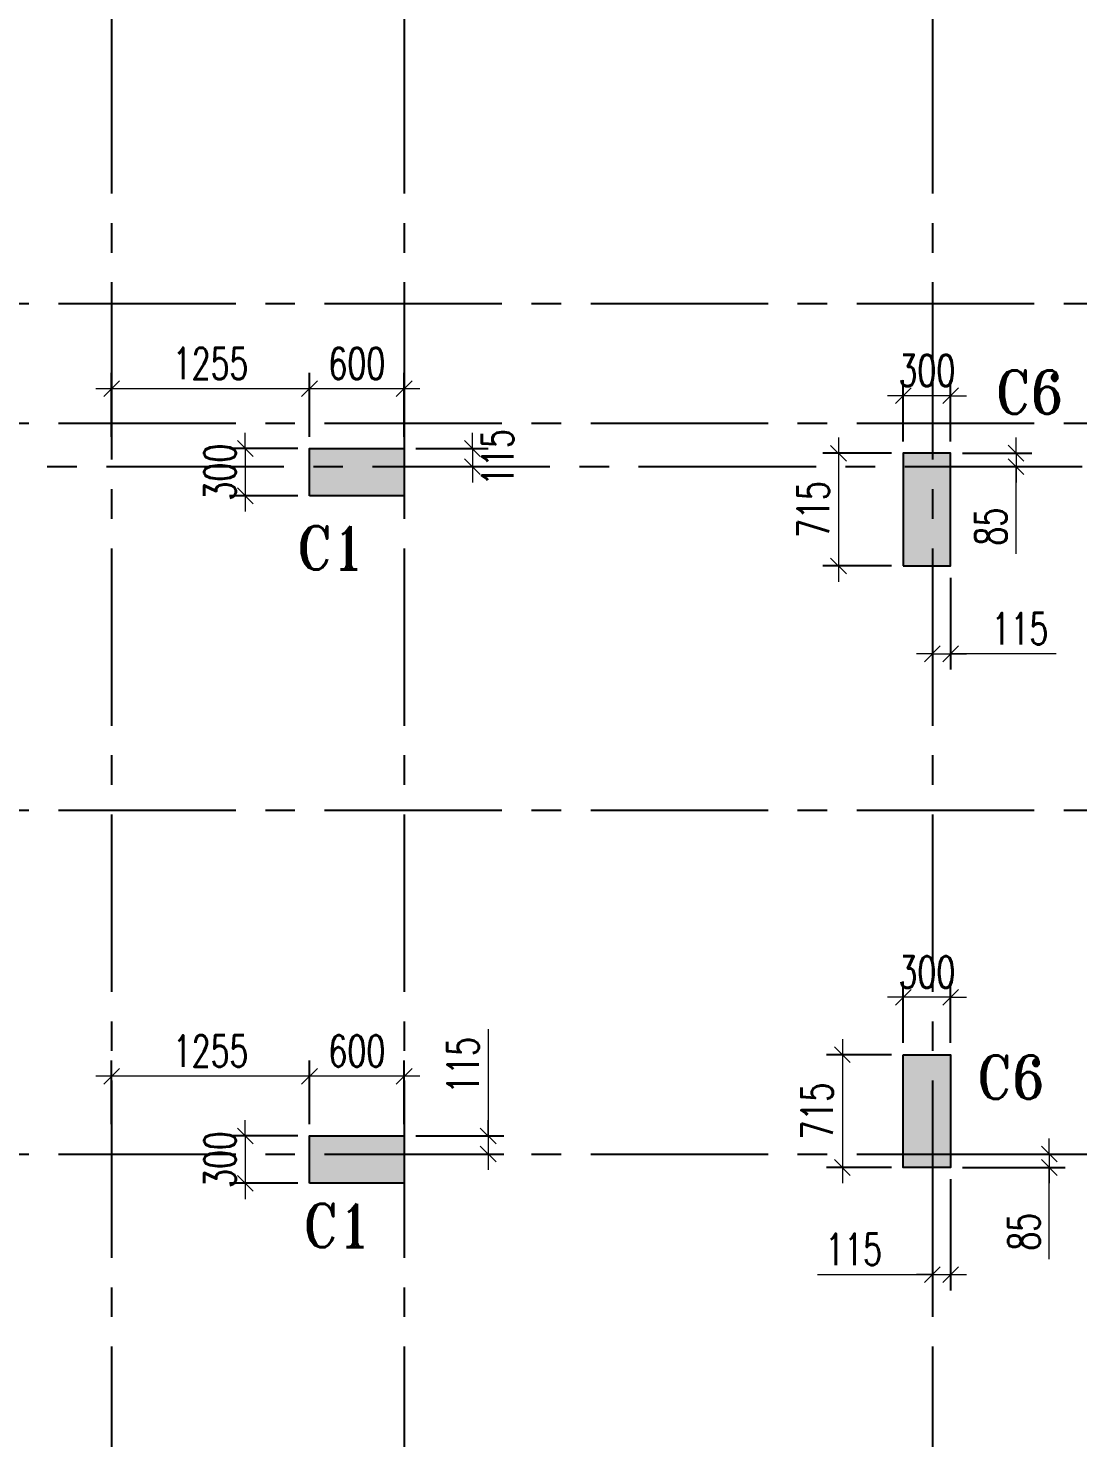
# Model space of a CAD drawing. Header units: millimetres. Extents: x 1363246 to 1691641, y -112430 to 78417.
# Drawn here: x 1436252 to 1442964, y -26813 to -17873 of the extents above; entities that cross this region are included whole.
import ezdxf

# ---------------------------------------------------------------- set-up
doc = ezdxf.new("R2010")
doc.units = ezdxf.units.MM
doc.header["$LTSCALE"] = 500
doc.header["$MEASUREMENT"] = 0
doc.header["$PDMODE"] = 34
for name, pattern in [('CONTINOUS', [0]), ('DASHDOT', [1, 0.5, -0.25, 0, -0.25]), ('Site$0$CENTER2', [1.125, 0.75, -0.125, 0.125, -0.125])]:
    doc.linetypes.add(name, pattern=pattern)
doc.layers.get('Defpoints').update_dxf_attribs({"lineweight": 0})
for name, color, linetype, lineweight in [('COL. NO.', 1, 'DASHDOT', 15), ('CUT OUT', 1, 'Continuous', 13), ('dim-M', 1, 'Continuous', 15), ('TOWER COL HATCH', 253, 'Continuous', 20)]:
    doc.layers.add(name, color=color, linetype=linetype, lineweight=lineweight)
for name, color, linetype in [('GLASS', 5, 'Continuous'), ('GRID', 7, 'Continuous'), ('TOWER AREA COLUMN.', 6, 'Continuous')]:
    doc.layers.add(name, color=color, linetype=linetype)
doc.styles.add('2MM', font='romans.shx', dxfattribs={"width": 0.7})
doc.styles.add('ROMANT', font='romant__.ttf', dxfattribs={"width": 0.9, "height": 600})
doc.dimstyles.new('RAJESH', dxfattribs={"dimtxt": 200, "dimasz": 180, "dimexe": 100, "dimexo": 250, "dimgap": 50, "dimtad": 2, "dimdec": 0, "dimzin": 1, "dimdsep": 46, "dimtxsty": '2MM', "dimblk": 'OBLIQUE', "dimcen": 0, "dimdle": 100, "dimclrd": 1, "dimclre": 1, "dimclrt": 3, "dimadec": 0, "dimazin": 0, "dimtfac": 1, "dimtdec": 0, "dimtix": 1, "dimtmove": 2, "dimatfit": 3, "dimfxl": 0, "dimtolj": 1, "dimlwd": -1, "dimarcsym": 0})

# ---------------------------------------------------------------- blocks, each defined once
blk = doc.blocks.new('EEE')
at = {"layer": 'GRID', "color": 16, "linetype": 'Site$0$CENTER2', "ltscale": 3}
for points in [[(1436780.6, 258923.2), (1436780.6, 223711.9)], [(1438635.6, 258923.2), (1438635.6, 223711.9)], [(1441985.6, 258923.2), (1441985.6, 223711.9)], [(1363880.9, 238538.8), (1442964.5, 238538.8)], [(1363880.9, 237778.8), (1442964.5, 237778.8)], [(1363880.9, 236875.5), (1364185.2, 237504), (1442964.5, 237504)], [(1363880.9, 235324.1), (1442964.5, 235324.1)], [(1363880.9, 233143.8), (1442964.5, 233143.8)]]:
    blk.add_lwpolyline(points, dxfattribs=at)
blk = doc.blocks.new('3tgra')
at = {"layer": 'TOWER COL HATCH'}
h = blk.add_hatch(color=253, dxfattribs=at)
h.dxf.hatch_style = 1
h.paths.add_polyline_path([(1369705.6, 76776.9), (1369705.6, 77076.9), (1369105.6, 77076.9), (1369105.6, 76776.9)])
h = blk.add_hatch(color=253, dxfattribs=at)
h.dxf.hatch_style = 1
h.paths.add_polyline_path([(1365940.6, 76331.9), (1365640.6, 76331.9), (1365640.6, 77046.9), (1365940.6, 77046.9)])
h = blk.add_hatch(color=253, dxfattribs=at)
h.dxf.hatch_style = 1
h.paths.add_polyline_path([(1365940.6, 73231.8), (1365640.6, 73231.8), (1365640.6, 72516.8), (1365940.6, 72516.8)])
h = blk.add_hatch(color=253, dxfattribs=at)
h.dxf.hatch_style = 1
h.paths.add_polyline_path([(1369705.6, 72416.8), (1369705.6, 72716.8), (1369105.6, 72716.8), (1369105.6, 72416.8)])
at = {"layer": 'TOWER AREA COLUMN.', "color": 4}
for points in [[(1369705.6, 76776.9), (1369705.6, 77076.9), (1369105.6, 77076.9), (1369105.6, 76776.9)], [(1365940.6, 76331.9), (1365640.6, 76331.9), (1365640.6, 77046.9), (1365940.6, 77046.9)], [(1365940.6, 73231.8), (1365640.6, 73231.8), (1365640.6, 72516.8), (1365940.6, 72516.8)], [(1369705.6, 72416.8), (1369705.6, 72716.8), (1369105.6, 72716.8), (1369105.6, 72416.8)]]:
    blk.add_lwpolyline(points, close=True, dxfattribs=at)
blk = doc.blocks.new('_Oblique')
at = {"color": 0, "linetype": 'ByBlock', "lineweight": -2}
blk.add_line((-0.5, -0.5), (0.5, 0.5), dxfattribs=at)
blk = doc.blocks.new('*D796')
at = {"layer": 'Defpoints', "color": 0, "ltscale": 100, "transparency": 16777216}
for p in [(1441800.6, -20204.2), (1441800.6, -20568.6), (1442100.6, -20568.6)]:
    blk.add_point(p, dxfattribs=at)
at = {"layer": 'dim-M', "color": 1, "lineweight": -2, "ltscale": 100, "transparency": 16777216}
for p, q in [((1441800.6, -20493.6), (1441800.6, -20104.2)), ((1442100.6, -20493.6), (1442100.6, -20104.2))]:
    blk.add_line(p, q, dxfattribs=at)
at = {"layer": 'dim-M', "color": 1, "ltscale": 100, "transparency": 16777216}
for p, q in [((1441800.6, -20204.2), (1441700.6, -20204.2)), ((1442100.6, -20204.2), (1441800.6, -20204.2)), ((1442100.6, -20204.2), (1442200.6, -20204.2))]:
    blk.add_line(p, q, dxfattribs=at)
at = {"layer": 'dim-M', "color": 1, "ltscale": 100, "transparency": 16777216, "xscale": 100, "yscale": 100, "zscale": 100}
blk.add_blockref('_Oblique', (1441800.6, -20204.2), dxfattribs=at)
at = {"layer": 'dim-M', "color": 1, "ltscale": 100, "transparency": 16777216, "xscale": 100, "yscale": 100, "zscale": 100, "rotation": 180}
blk.add_blockref('_Oblique', (1442100.6, -20204.2), dxfattribs=at)
at = {"layer": 'dim-M', "color": 3, "ltscale": 100, "transparency": 16777216, "insert": (1441950.6, -20044.2), "char_height": 200, "attachment_point": 5, "style": '2MM'}
blk.add_mtext('\\A1;300', dxfattribs=at)
blk = doc.blocks.new('*D797')
at = {"layer": 'Defpoints', "color": 0, "ltscale": 100, "transparency": 16777216}
for p in [(1441800.6, -20568.6), (1441389.9, -21283.6), (1441800.6, -21283.6)]:
    blk.add_point(p, dxfattribs=at)
at = {"layer": 'dim-M', "color": 1, "ltscale": 100, "transparency": 16777216}
blk.add_line((1441389.9, -20468.6), (1441389.9, -21383.6), dxfattribs=at)
at = {"layer": 'dim-M', "color": 1, "lineweight": -2, "ltscale": 100, "transparency": 16777216}
for p, q in [((1441725.6, -20568.6), (1441289.9, -20568.6)), ((1441725.6, -21283.6), (1441289.9, -21283.6))]:
    blk.add_line(p, q, dxfattribs=at)
at = {"layer": 'dim-M', "color": 1, "ltscale": 100, "transparency": 16777216, "xscale": 100, "yscale": 100, "zscale": 100}
for p, rotation in [((1441389.9, -20568.6), 90), ((1441389.9, -21283.6), 270)]:
    blk.add_blockref('_Oblique', p, dxfattribs=dict(at, rotation=rotation))
at = {"layer": 'dim-M', "color": 3, "ltscale": 100, "transparency": 16777216, "insert": (1441229.9, -20926.1), "char_height": 200, "attachment_point": 5, "rotation": 90, "style": '2MM'}
blk.add_mtext('\\A1;715', dxfattribs=at)
blk = doc.blocks.new('*D798')
at = {"layer": 'Defpoints', "color": 0, "ltscale": 100, "transparency": 16777216}
for p in [(1442100.6, -20568.4), (1442100.6, -20653.4), (1442516.2, -20653.4)]:
    blk.add_point(p, dxfattribs=at)
at = {"layer": 'dim-M', "color": 1, "ltscale": 100, "transparency": 16777216}
for p, q in [((1442516.2, -20568.4), (1442516.2, -20468.4)), ((1442516.2, -20568.4), (1442516.2, -20653.4)), ((1442516.2, -20568.4), (1442516.2, -20653.4)), ((1442516.2, -20653.4), (1442516.2, -20753.4)), ((1442516.2, -21207.2), (1442516.2, -20653.4))]:
    blk.add_line(p, q, dxfattribs=at)
at = {"layer": 'dim-M', "color": 1, "lineweight": -2, "ltscale": 100, "transparency": 16777216}
for p, q in [((1442175.6, -20568.4), (1442616.2, -20568.4)), ((1442175.6, -20653.4), (1442616.2, -20653.4))]:
    blk.add_line(p, q, dxfattribs=at)
at = {"layer": 'dim-M', "color": 1, "ltscale": 100, "transparency": 16777216, "xscale": 100, "yscale": 100, "zscale": 100}
for p, rotation in [((1442516.2, -20568.4), 270), ((1442516.2, -20653.4), 90)]:
    blk.add_blockref('_Oblique', p, dxfattribs=dict(at, rotation=rotation))
at = {"layer": 'dim-M', "color": 3, "ltscale": 100, "transparency": 16777216, "insert": (1442356.2, -21033.9), "char_height": 200, "attachment_point": 5, "rotation": 90, "style": '2MM'}
blk.add_mtext('\\A1;85', dxfattribs=at)
blk = doc.blocks.new('*D799')
at = {"layer": 'Defpoints', "color": 0, "ltscale": 100, "transparency": 16777216}
for p in [(1441985.6, -21283.6), (1442100.6, -21283.6), (1442100.6, -21841)]:
    blk.add_point(p, dxfattribs=at)
at = {"layer": 'dim-M', "color": 1, "lineweight": -2, "ltscale": 100, "transparency": 16777216}
for p, q in [((1441985.6, -21358.6), (1441985.6, -21941)), ((1442100.6, -21358.6), (1442100.6, -21941))]:
    blk.add_line(p, q, dxfattribs=at)
at = {"layer": 'dim-M', "color": 1, "ltscale": 100, "transparency": 16777216}
for p, q in [((1441985.6, -21841), (1441885.6, -21841)), ((1441985.6, -21841), (1442100.6, -21841)), ((1441985.6, -21841), (1442100.6, -21841)), ((1442100.6, -21841), (1442200.6, -21841)), ((1442770.7, -21841), (1442100.6, -21841))]:
    blk.add_line(p, q, dxfattribs=at)
at = {"layer": 'dim-M', "color": 1, "ltscale": 100, "transparency": 16777216, "xscale": 100, "yscale": 100, "zscale": 100}
blk.add_blockref('_Oblique', (1441985.6, -21841), dxfattribs=at)
at = {"layer": 'dim-M', "color": 1, "ltscale": 100, "transparency": 16777216, "xscale": 100, "yscale": 100, "zscale": 100, "rotation": 180}
blk.add_blockref('_Oblique', (1442100.6, -21841), dxfattribs=at)
at = {"layer": 'dim-M', "color": 3, "ltscale": 100, "transparency": 16777216, "insert": (1442540.7, -21681), "char_height": 200, "attachment_point": 5, "style": '2MM'}
blk.add_mtext('\\A1;115', dxfattribs=at)
blk = doc.blocks.new('*D800')
at = {"layer": 'Defpoints', "color": 0, "ltscale": 100, "transparency": 16777216}
for p in [(1441800.6, -24019.4), (1441800.6, -24383.7), (1442100.6, -24383.7)]:
    blk.add_point(p, dxfattribs=at)
at = {"layer": 'dim-M', "color": 1, "lineweight": -2, "ltscale": 100, "transparency": 16777216}
for p, q in [((1441800.6, -24308.7), (1441800.6, -23919.4)), ((1442100.6, -24308.7), (1442100.6, -23919.4))]:
    blk.add_line(p, q, dxfattribs=at)
at = {"layer": 'dim-M', "color": 1, "ltscale": 100, "transparency": 16777216}
for p, q in [((1441800.6, -24019.4), (1441700.6, -24019.4)), ((1442100.6, -24019.4), (1441800.6, -24019.4)), ((1442100.6, -24019.4), (1442200.6, -24019.4))]:
    blk.add_line(p, q, dxfattribs=at)
at = {"layer": 'dim-M', "color": 1, "ltscale": 100, "transparency": 16777216, "xscale": 100, "yscale": 100, "zscale": 100}
blk.add_blockref('_Oblique', (1441800.6, -24019.4), dxfattribs=at)
at = {"layer": 'dim-M', "color": 1, "ltscale": 100, "transparency": 16777216, "xscale": 100, "yscale": 100, "zscale": 100, "rotation": 180}
blk.add_blockref('_Oblique', (1442100.6, -24019.4), dxfattribs=at)
at = {"layer": 'dim-M', "color": 3, "ltscale": 100, "transparency": 16777216, "insert": (1441950.6, -23859.4), "char_height": 200, "attachment_point": 5, "style": '2MM'}
blk.add_mtext('\\A1;300', dxfattribs=at)
blk = doc.blocks.new('*D801')
at = {"layer": 'Defpoints', "color": 0, "ltscale": 100, "transparency": 16777216}
for p in [(1441800.6, -24383.7), (1441414.9, -25098.7), (1441800.6, -25098.7)]:
    blk.add_point(p, dxfattribs=at)
at = {"layer": 'dim-M', "color": 1, "ltscale": 100, "transparency": 16777216}
blk.add_line((1441414.9, -24283.7), (1441414.9, -25198.7), dxfattribs=at)
at = {"layer": 'dim-M', "color": 1, "lineweight": -2, "ltscale": 100, "transparency": 16777216}
for p, q in [((1441725.6, -24383.7), (1441314.9, -24383.7)), ((1441725.6, -25098.7), (1441314.9, -25098.7))]:
    blk.add_line(p, q, dxfattribs=at)
at = {"layer": 'dim-M', "color": 1, "ltscale": 100, "transparency": 16777216, "xscale": 100, "yscale": 100, "zscale": 100}
for p, rotation in [((1441414.9, -24383.7), 90), ((1441414.9, -25098.7), 270)]:
    blk.add_blockref('_Oblique', p, dxfattribs=dict(at, rotation=rotation))
at = {"layer": 'dim-M', "color": 3, "ltscale": 100, "transparency": 16777216, "insert": (1441254.9, -24741.2), "char_height": 200, "attachment_point": 5, "rotation": 90, "style": '2MM'}
blk.add_mtext('\\A1;715', dxfattribs=at)
blk = doc.blocks.new('*D802')
at = {"layer": 'Defpoints', "color": 0, "ltscale": 100, "transparency": 16777216}
for p in [(1442100.6, -25013.7), (1442100.6, -25098.7), (1442726.4, -25098.7)]:
    blk.add_point(p, dxfattribs=at)
at = {"layer": 'dim-M', "color": 1, "ltscale": 100, "transparency": 16777216}
for p, q in [((1442726.4, -25013.7), (1442726.4, -24913.7)), ((1442726.4, -25013.7), (1442726.4, -25098.7)), ((1442726.4, -25013.7), (1442726.4, -25098.7)), ((1442726.4, -25098.7), (1442726.4, -25198.7)), ((1442726.4, -25679.8), (1442726.4, -25098.7))]:
    blk.add_line(p, q, dxfattribs=at)
at = {"layer": 'dim-M', "color": 1, "lineweight": -2, "ltscale": 100, "transparency": 16777216}
for p, q in [((1442175.6, -25013.7), (1442826.4, -25013.7)), ((1442175.6, -25098.7), (1442826.4, -25098.7))]:
    blk.add_line(p, q, dxfattribs=at)
at = {"layer": 'dim-M', "color": 1, "ltscale": 100, "transparency": 16777216, "xscale": 100, "yscale": 100, "zscale": 100}
for p, rotation in [((1442726.4, -25013.7), 270), ((1442726.4, -25098.7), 90)]:
    blk.add_blockref('_Oblique', p, dxfattribs=dict(at, rotation=rotation))
at = {"layer": 'dim-M', "color": 3, "ltscale": 100, "transparency": 16777216, "insert": (1442566.4, -25506.5), "char_height": 200, "attachment_point": 5, "rotation": 90, "style": '2MM'}
blk.add_mtext('\\A1;85', dxfattribs=at)
blk = doc.blocks.new('*D803')
at = {"layer": 'Defpoints', "color": 0, "ltscale": 100, "transparency": 16777216}
for p in [(1441985.6, -25098.7), (1442100.6, -25098.7), (1442100.6, -25777.8)]:
    blk.add_point(p, dxfattribs=at)
at = {"layer": 'dim-M', "color": 1, "lineweight": -2, "ltscale": 100, "transparency": 16777216}
for p, q in [((1441985.6, -25173.7), (1441985.6, -25877.8)), ((1442100.6, -25173.7), (1442100.6, -25877.8))]:
    blk.add_line(p, q, dxfattribs=at)
at = {"layer": 'dim-M', "color": 1, "ltscale": 100, "transparency": 16777216}
for p, q in [((1441256.3, -25777.8), (1441985.6, -25777.8)), ((1441985.6, -25777.8), (1441885.6, -25777.8)), ((1441985.6, -25777.8), (1442100.6, -25777.8)), ((1441985.6, -25777.8), (1442100.6, -25777.8)), ((1442100.6, -25777.8), (1442200.6, -25777.8))]:
    blk.add_line(p, q, dxfattribs=at)
at = {"layer": 'dim-M', "color": 1, "ltscale": 100, "transparency": 16777216, "xscale": 100, "yscale": 100, "zscale": 100}
blk.add_blockref('_Oblique', (1441985.6, -25777.8), dxfattribs=at)
at = {"layer": 'dim-M', "color": 1, "ltscale": 100, "transparency": 16777216, "xscale": 100, "yscale": 100, "zscale": 100, "rotation": 180}
blk.add_blockref('_Oblique', (1442100.6, -25777.8), dxfattribs=at)
at = {"layer": 'dim-M', "color": 3, "ltscale": 100, "transparency": 16777216, "insert": (1441486.3, -25617.8), "char_height": 200, "attachment_point": 5, "style": '2MM'}
blk.add_mtext('\\A1;115', dxfattribs=at)
blk = doc.blocks.new('*D873')
at = {"layer": 'Defpoints', "color": 0, "ltscale": 100, "transparency": 16777216}
for p in [(1438035.6, -20159.8), (1438035.6, -20538.6), (1438635.6, -20538.6)]:
    blk.add_point(p, dxfattribs=at)
at = {"layer": 'dim-M', "color": 1, "lineweight": -2, "ltscale": 100, "transparency": 16777216}
for p, q in [((1438035.6, -20463.6), (1438035.6, -20059.8)), ((1438635.6, -20463.6), (1438635.6, -20059.8))]:
    blk.add_line(p, q, dxfattribs=at)
at = {"layer": 'dim-M', "color": 1, "ltscale": 100, "transparency": 16777216}
blk.add_line((1438735.6, -20159.8), (1437935.6, -20159.8), dxfattribs=at)
at = {"layer": 'dim-M', "color": 1, "ltscale": 100, "transparency": 16777216, "xscale": 100, "yscale": 100, "zscale": 100, "rotation": 180}
blk.add_blockref('_Oblique', (1438035.6, -20159.8), dxfattribs=at)
at = {"layer": 'dim-M', "color": 1, "ltscale": 100, "transparency": 16777216, "xscale": 100, "yscale": 100, "zscale": 100}
blk.add_blockref('_Oblique', (1438635.6, -20159.8), dxfattribs=at)
at = {"layer": 'dim-M', "color": 3, "ltscale": 100, "transparency": 16777216, "insert": (1438335.6, -19999.8), "char_height": 200, "attachment_point": 5, "style": '2MM'}
blk.add_mtext('\\A1;600', dxfattribs=at)
blk = doc.blocks.new('*D874')
at = {"layer": 'Defpoints', "color": 0, "ltscale": 100, "transparency": 16777216}
for p in [(1436780.6, -20159.8), (1436780.6, -20538.6), (1438035.6, -20538.6)]:
    blk.add_point(p, dxfattribs=at)
at = {"layer": 'dim-M', "color": 1, "lineweight": -2, "ltscale": 100, "transparency": 16777216}
for p, q in [((1436780.6, -20463.6), (1436780.6, -20059.8)), ((1438035.6, -20463.6), (1438035.6, -20059.8))]:
    blk.add_line(p, q, dxfattribs=at)
at = {"layer": 'dim-M', "color": 1, "ltscale": 100, "transparency": 16777216}
blk.add_line((1438135.6, -20159.8), (1436680.6, -20159.8), dxfattribs=at)
at = {"layer": 'dim-M', "color": 1, "ltscale": 100, "transparency": 16777216, "xscale": 100, "yscale": 100, "zscale": 100, "rotation": 180}
blk.add_blockref('_Oblique', (1436780.6, -20159.8), dxfattribs=at)
at = {"layer": 'dim-M', "color": 1, "ltscale": 100, "transparency": 16777216, "xscale": 100, "yscale": 100, "zscale": 100}
blk.add_blockref('_Oblique', (1438035.6, -20159.8), dxfattribs=at)
at = {"layer": 'dim-M', "color": 3, "ltscale": 100, "transparency": 16777216, "insert": (1437408.1, -19999.8), "char_height": 200, "attachment_point": 5, "style": '2MM'}
blk.add_mtext('\\A1;1255', dxfattribs=at)
blk = doc.blocks.new('*D875')
at = {"layer": 'Defpoints', "color": 0, "ltscale": 100, "transparency": 16777216}
for p in [(1438035.6, -20538.6), (1437628, -20838.6), (1438035.6, -20838.6)]:
    blk.add_point(p, dxfattribs=at)
at = {"layer": 'dim-M', "color": 1, "ltscale": 100, "transparency": 16777216}
for p, q in [((1437628, -20538.6), (1437628, -20438.6)), ((1437628, -20538.6), (1437628, -20838.6)), ((1437628, -20838.6), (1437628, -20938.6))]:
    blk.add_line(p, q, dxfattribs=at)
at = {"layer": 'dim-M', "color": 1, "lineweight": -2, "ltscale": 100, "transparency": 16777216}
for p, q in [((1437960.6, -20538.6), (1437528, -20538.6)), ((1437960.6, -20838.6), (1437528, -20838.6))]:
    blk.add_line(p, q, dxfattribs=at)
at = {"layer": 'dim-M', "color": 1, "ltscale": 100, "transparency": 16777216, "xscale": 100, "yscale": 100, "zscale": 100}
for p, rotation in [((1437628, -20538.6), 270), ((1437628, -20838.6), 90)]:
    blk.add_blockref('_Oblique', p, dxfattribs=dict(at, rotation=rotation))
at = {"layer": 'dim-M', "color": 3, "ltscale": 100, "transparency": 16777216, "insert": (1437468, -20688.6), "char_height": 200, "attachment_point": 5, "rotation": 90, "style": '2MM'}
blk.add_mtext('\\A1;300', dxfattribs=at)
blk = doc.blocks.new('*D876')
at = {"layer": 'Defpoints', "color": 0, "ltscale": 100, "transparency": 16777216}
for p in [(1438635.6, -20538.6), (1438635.6, -20653.6), (1439068.7, -20653.6)]:
    blk.add_point(p, dxfattribs=at)
at = {"layer": 'dim-M', "color": 1, "ltscale": 100, "transparency": 16777216}
for p, q in [((1439068.7, -20538.6), (1439068.7, -20438.6)), ((1439068.7, -20538.6), (1439068.7, -20653.6)), ((1439068.7, -20653.6), (1439068.7, -20753.6))]:
    blk.add_line(p, q, dxfattribs=at)
at = {"layer": 'dim-M', "color": 1, "lineweight": -2, "ltscale": 100, "transparency": 16777216}
for p, q in [((1438710.6, -20538.6), (1439168.7, -20538.6)), ((1438710.6, -20653.6), (1439168.7, -20653.6))]:
    blk.add_line(p, q, dxfattribs=at)
at = {"layer": 'dim-M', "color": 1, "ltscale": 100, "transparency": 16777216, "xscale": 100, "yscale": 100, "zscale": 100}
for p, rotation in [((1439068.7, -20538.6), 270), ((1439068.7, -20653.6), 90)]:
    blk.add_blockref('_Oblique', p, dxfattribs=dict(at, rotation=rotation))
at = {"layer": 'dim-M', "color": 3, "ltscale": 100, "transparency": 16777216, "insert": (1439228.7, -20596.1), "char_height": 200, "attachment_point": 5, "rotation": 90, "style": '2MM'}
blk.add_mtext('\\A1;115', dxfattribs=at)
blk = doc.blocks.new('*D694')
at = {"layer": 'Defpoints', "color": 0, "ltscale": 100, "transparency": 16777216}
for p in [(1438035.6, -24519.9), (1438035.6, -24898.7), (1438635.6, -24898.7)]:
    blk.add_point(p, dxfattribs=at)
at = {"layer": 'dim-M', "color": 1, "lineweight": -2, "ltscale": 100, "transparency": 16777216}
for p, q in [((1438035.6, -24823.7), (1438035.6, -24419.9)), ((1438635.6, -24823.7), (1438635.6, -24419.9))]:
    blk.add_line(p, q, dxfattribs=at)
at = {"layer": 'dim-M', "color": 1, "ltscale": 100, "transparency": 16777216}
blk.add_line((1438735.6, -24519.9), (1437935.6, -24519.9), dxfattribs=at)
at = {"layer": 'dim-M', "color": 1, "ltscale": 100, "transparency": 16777216, "xscale": 100, "yscale": 100, "zscale": 100, "rotation": 180}
blk.add_blockref('_Oblique', (1438035.6, -24519.9), dxfattribs=at)
at = {"layer": 'dim-M', "color": 1, "ltscale": 100, "transparency": 16777216, "xscale": 100, "yscale": 100, "zscale": 100}
blk.add_blockref('_Oblique', (1438635.6, -24519.9), dxfattribs=at)
at = {"layer": 'dim-M', "color": 3, "ltscale": 100, "transparency": 16777216, "insert": (1438335.6, -24359.9), "char_height": 200, "attachment_point": 5, "style": '2MM'}
blk.add_mtext('\\A1;600', dxfattribs=at)
blk = doc.blocks.new('*D695')
at = {"layer": 'Defpoints', "color": 0, "ltscale": 100, "transparency": 16777216}
for p in [(1436780.6, -24519.9), (1436780.6, -24898.7), (1438035.6, -24898.7)]:
    blk.add_point(p, dxfattribs=at)
at = {"layer": 'dim-M', "color": 1, "lineweight": -2, "ltscale": 100, "transparency": 16777216}
for p, q in [((1436780.6, -24823.7), (1436780.6, -24419.9)), ((1438035.6, -24823.7), (1438035.6, -24419.9))]:
    blk.add_line(p, q, dxfattribs=at)
at = {"layer": 'dim-M', "color": 1, "ltscale": 100, "transparency": 16777216}
blk.add_line((1438135.6, -24519.9), (1436680.6, -24519.9), dxfattribs=at)
at = {"layer": 'dim-M', "color": 1, "ltscale": 100, "transparency": 16777216, "xscale": 100, "yscale": 100, "zscale": 100, "rotation": 180}
blk.add_blockref('_Oblique', (1436780.6, -24519.9), dxfattribs=at)
at = {"layer": 'dim-M', "color": 1, "ltscale": 100, "transparency": 16777216, "xscale": 100, "yscale": 100, "zscale": 100}
blk.add_blockref('_Oblique', (1438035.6, -24519.9), dxfattribs=at)
at = {"layer": 'dim-M', "color": 3, "ltscale": 100, "transparency": 16777216, "insert": (1437408.1, -24359.9), "char_height": 200, "attachment_point": 5, "style": '2MM'}
blk.add_mtext('\\A1;1255', dxfattribs=at)
blk = doc.blocks.new('*D696')
at = {"layer": 'Defpoints', "color": 0, "ltscale": 100, "transparency": 16777216}
for p in [(1438035.6, -24898.7), (1437628, -25198.7), (1438035.6, -25198.7)]:
    blk.add_point(p, dxfattribs=at)
at = {"layer": 'dim-M', "color": 1, "ltscale": 100, "transparency": 16777216}
for p, q in [((1437628, -24898.7), (1437628, -24798.7)), ((1437628, -24898.7), (1437628, -25198.7)), ((1437628, -25198.7), (1437628, -25298.7))]:
    blk.add_line(p, q, dxfattribs=at)
at = {"layer": 'dim-M', "color": 1, "lineweight": -2, "ltscale": 100, "transparency": 16777216}
for p, q in [((1437960.6, -24898.7), (1437528, -24898.7)), ((1437960.6, -25198.7), (1437528, -25198.7))]:
    blk.add_line(p, q, dxfattribs=at)
at = {"layer": 'dim-M', "color": 1, "ltscale": 100, "transparency": 16777216, "xscale": 100, "yscale": 100, "zscale": 100}
for p, rotation in [((1437628, -24898.7), 270), ((1437628, -25198.7), 90)]:
    blk.add_blockref('_Oblique', p, dxfattribs=dict(at, rotation=rotation))
at = {"layer": 'dim-M', "color": 3, "ltscale": 100, "transparency": 16777216, "insert": (1437468, -25048.7), "char_height": 200, "attachment_point": 5, "rotation": 90, "style": '2MM'}
blk.add_mtext('\\A1;300', dxfattribs=at)
blk = doc.blocks.new('*D697')
at = {"layer": 'Defpoints', "color": 0, "ltscale": 100, "transparency": 16777216}
for p in [(1438635.6, -24898.7), (1438635.6, -25013.7), (1439168.7, -25013.7)]:
    blk.add_point(p, dxfattribs=at)
at = {"layer": 'dim-M', "color": 1, "ltscale": 100, "transparency": 16777216}
for p, q in [((1439168.7, -24221.5), (1439168.7, -24898.7)), ((1439168.7, -24898.7), (1439168.7, -24798.7)), ((1439168.7, -24898.7), (1439168.7, -25013.7)), ((1439168.7, -24898.7), (1439168.7, -25013.7)), ((1439168.7, -25013.7), (1439168.7, -25113.7))]:
    blk.add_line(p, q, dxfattribs=at)
at = {"layer": 'dim-M', "color": 1, "lineweight": -2, "ltscale": 100, "transparency": 16777216}
for p, q in [((1438710.6, -24898.7), (1439268.7, -24898.7)), ((1438710.6, -25013.7), (1439268.7, -25013.7))]:
    blk.add_line(p, q, dxfattribs=at)
at = {"layer": 'dim-M', "color": 1, "ltscale": 100, "transparency": 16777216, "xscale": 100, "yscale": 100, "zscale": 100}
for p, rotation in [((1439168.7, -24898.7), 270), ((1439168.7, -25013.7), 90)]:
    blk.add_blockref('_Oblique', p, dxfattribs=dict(at, rotation=rotation))
at = {"layer": 'dim-M', "color": 3, "ltscale": 100, "transparency": 16777216, "insert": (1439008.7, -24451.5), "char_height": 200, "attachment_point": 5, "rotation": 90, "style": '2MM'}
blk.add_mtext('\\A1;115', dxfattribs=at)

msp = doc.modelspace()

# ---------------------------------------------------------------- block references
at = {"layer": 'CUT OUT', "color": 4, "xscale": -1}
msp.add_blockref('3tgra', (2807741.3, -97615.5), dxfattribs=at)
at = {"layer": 'GLASS', "color": 4}
msp.add_blockref('EEE', (0, -258157.5), dxfattribs=at)

# ---------------------------------------------------------------- texts
at = {"layer": 'COL. NO.', "color": 4, "linetype": 'CONTINOUS', "style": 'ROMANT', "width": 0.9}
for s, p in [('C6', (1442384.5, -20318, 0)), ('C1', (1437956, -21306.4, 0)), ('C6', (1442266.2, -24663.9, 0)), ('C1', (1437995.2, -25604, 0))]:
    msp.add_text(s, height=275, dxfattribs=at).set_placement(p)

# ---------------------------------------------------------------- dimensions: what is measured, and where the dimension line sits
at = {"layer": 'dim-M', "ltscale": 100}
for base, p1, p2, angle, picture, middle in [((1436780.6, -20159.8), (1438035.6, -20538.6), (1436780.6, -20538.6), 180, '*D874', (1437408.1, -19999.8)), ((1438035.6, -20159.8), (1438635.6, -20538.6), (1438035.6, -20538.6), 180, '*D873', (1438335.6, -19999.8)), ((1441800.6, -20204.2), (1442100.6, -20568.6), (1441800.6, -20568.6), 180, '*D796', (1441950.6, -20044.2)), ((1439068.7, -20653.6), (1438635.6, -20538.6), (1438635.6, -20653.6), 90, '*D876', (1439228.7, -20596.1)), ((1437628, -20838.6), (1438035.6, -20538.6), (1438035.6, -20838.6), 90, '*D875', (1437468, -20688.6)), ((1441389.9, -21283.6), (1441800.6, -20568.6), (1441800.6, -21283.6), 90, '*D797', (1441229.9, -20926.1)), ((1441800.6, -24019.4), (1442100.6, -24383.7), (1441800.6, -24383.7), 180, '*D800', (1441950.6, -23859.4)), ((1436780.6, -24519.9), (1438035.6, -24898.7), (1436780.6, -24898.7), 180, '*D695', (1437408.1, -24359.9)), ((1438035.6, -24519.9), (1438635.6, -24898.7), (1438035.6, -24898.7), 180, '*D694', (1438335.6, -24359.9)), ((1441414.9, -25098.7), (1441800.6, -24383.7), (1441800.6, -25098.7), 90, '*D801', (1441254.9, -24741.2)), ((1437628, -25198.7), (1438035.6, -24898.7), (1438035.6, -25198.7), 90, '*D696', (1437468, -25048.7))]:
    dim = msp.add_linear_dim(base=base, p1=p1, p2=p2, angle=angle, dimstyle='RAJESH', override={"dimasz": 100, "dimexo": 75, "dimgap": 60, "dimtmove": 1}, dxfattribs=at)
    dim.commit()
    dim.dimension.update_dxf_attribs({"geometry": picture, "text_midpoint": middle})
for base, p1, p2, angle, picture, middle in [((1442516.2, -20653.4), (1442100.6, -20568.4), (1442100.6, -20653.4), 90, '*D798', (1442576.2, -21033.9)), ((1442100.6, -21841), (1441985.6, -21283.6), (1442100.6, -21283.6), 180, '*D799', (1442540.7, -21631)), ((1439168.7, -25013.7), (1438635.6, -24898.7), (1438635.6, -25013.7), 90, '*D697', (1439247.4, -24451.5)), ((1442726.4, -25098.7), (1442100.6, -25013.7), (1442100.6, -25098.7), 90, '*D802', (1442771.2, -25506.5)), ((1442100.6, -25777.8), (1441985.6, -25098.7), (1442100.6, -25098.7), 180, '*D803', (1441486.3, -25863.4))]:
    dim = msp.add_linear_dim(base=base, p1=p1, p2=p2, angle=angle, dimstyle='RAJESH', override={"dimasz": 100, "dimexo": 75, "dimgap": 60, "dimtmove": 1}, dxfattribs=at)
    dim.commit()
    dim.dimension.update_dxf_attribs({"geometry": picture, "text_midpoint": middle, "dimtype": 160})

doc.saveas('drawing.dxf')
